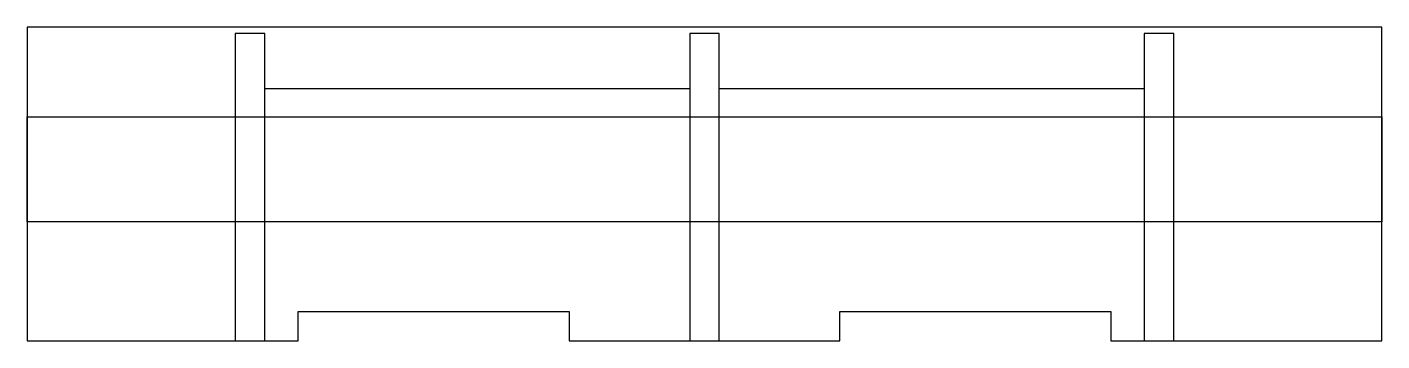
# Model space of a CAD drawing. Header units: millimetres. Extents: x 0 to 690, y -15 to 145.
import ezdxf

# ---------------------------------------------------------------- set-up
doc = ezdxf.new("R2010")
doc.units = ezdxf.units.MM
doc.layers.get('0').update_dxf_attribs({"linetype": 'CONTINUOUS'})

msp = doc.modelspace()

# ---------------------------------------------------------------- linework, layer by layer
for p, q in [((121.1, 141.8), (106, 141.8)), ((106, 141.8), (106, -15)), ((121.1, -15), (121.1, 141.8)), ((352.55, 141.8), (337.45, 141.8)), ((337.45, 141.8), (337.45, -15)), ((352.55, -15), (352.55, 141.8)), ((584, 141.8), (568.9, 141.8)), ((568.9, 141.8), (568.9, -15)), ((584, -15), (584, 141.8)), ((121.1, 113.67), (337.45, 113.67)), ((352.55, 113.67), (568.9, 113.67)), ((690, 72.5), (690, 65)), ((106, -15), (121.1, -15)), ((337.45, -15), (352.55, -15)), ((568.9, -15), (584, -15))]:
    msp.add_line(p, q)
for points in [[(414, -15), (414, 0), (552, 0), (552, -15), (690, -15), (690, 145), (0, 145), (0, -15), (138, -15), (138, 0), (276, 0), (276, -15)], [(0, 99.22), (690, 99.22), (690, 45.78), (0, 45.78)]]:
    msp.add_lwpolyline(points, close=True)

doc.saveas('drawing.dxf')
